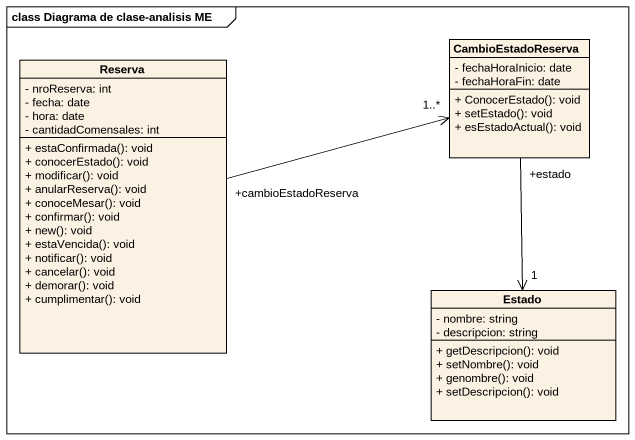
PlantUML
@startuml
mainframe class Diagrama de clase-analisis ME
hide circle
hide empty members
skinparam classAttributeIconSize 0
class Reserva {
  - nroReserva: int
  - fecha: date
  - hora: date
  - cantidadComensales: int
  + estaConfirmada(): void
  + conocerEstado(): void
  + modificar(): void
  + anularReserva(): void
  + conoceMesar(): void
  + confirmar(): void
  + new(): void
  + estaVencida(): void
  + notificar(): void
  + cancelar(): void
  + demorar(): void
  + cumplimentar(): void
}
class CambioEstadoReserva {
  - fechaHoraInicio: date
  - fechaHoraFin: date
  + ConocerEstado(): void
  + setEstado(): void
  + esEstadoActual(): void
}
class Estado {
  - nombre: string
  - descripcion: string
  + getDescripcion(): void
  + setNombre(): void
  + genombre(): void
  + setDescripcion(): void
}
Reserva "+cambioEstadoReserva" -right-> "1..*" CambioEstadoReserva
CambioEstadoReserva "+estado" --> "1" Estado
@enduml
